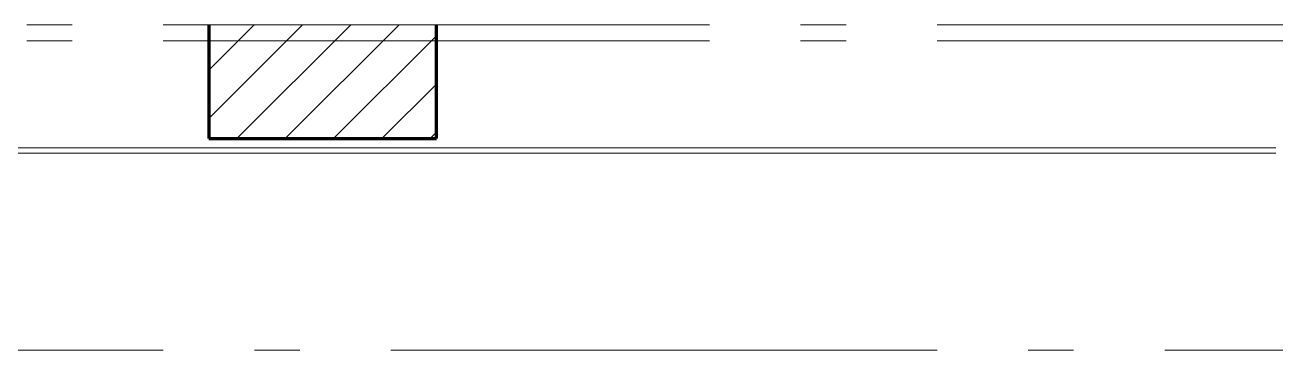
# Model space of a CAD drawing. Header units: millimetres. Extents: x -187347 to 135007, y -6415 to 292048.
# Drawn here: x -78595 to -75847, y 104055 to 104770 of the extents above; entities that cross this region are included whole.
import ezdxf

# ---------------------------------------------------------------- set-up
doc = ezdxf.new("R2010")
doc.units = ezdxf.units.MM
doc.header["$LTSCALE"] = 100
doc.linetypes.add('Z_LINE-CNTR', pattern=[17, 12, -2, 1, -2])
for name, color, linetype, lineweight in [('A-FLOR', 7, 'Continuous', 5), ('S-COLS', 7, 'Continuous', 5), ('S-GRID', 7, 'Continuous', 5)]:
    doc.layers.add(name, color=color, linetype=linetype, lineweight=lineweight)

# ---------------------------------------------------------------- blocks, each defined once
blk = doc.blocks.new('ODE_ST_M3_Concrete_Rectangular_Column_LOD3 - C500c500-V252-BLOCK WORK - GROUND FLOOR PLAN - FOR SITE')
at = {"layer": 'S-COLS', "true_color": 0xc0c0c0}
h = blk.add_hatch(dxfattribs=at)
h.set_pattern_fill('FP_1741', color=9, style=0, pattern_type=2)
h.set_pattern_definition([(45, (-134998.48, -715), (-53.03301, 53.03301), [])])
h.paths.add_polyline_path([(226.9, -250), (250, -250), (250, 0), (-250, 0), (-250, -250)])
at = {"layer": 'S-COLS', "lineweight": 100}
for p, q in [((-250, 0), (-250, -250)), ((250, -250), (250, 0)), ((-250, -250), (250, -250))]:
    blk.add_line(p, q, dxfattribs=at)

msp = doc.modelspace()

# ---------------------------------------------------------------- linework, layer by layer
at = {"layer": 'A-FLOR'}
for p, q in [((-75846.9, 104500), (-80032.9, 104500)), ((-75846.9, 104487.7), (-80032.9, 104487.7))]:
    msp.add_line(p, q, dxfattribs=at)
at = {"layer": 'S-GRID', "color": 152, "linetype": 'Z_LINE-CNTR'}
for p, q in [((-90191.4, 104770), (-18064, 104770)), ((-90191.4, 104735), (-18064, 104735)), ((-89691.4, 104055), (-18064, 104055))]:
    msp.add_line(p, q, dxfattribs=at)

# ---------------------------------------------------------------- block references
at = {"layer": 'S-COLS', "lineweight": 5}
msp.add_blockref('ODE_ST_M3_Concrete_Rectangular_Column_LOD3 - C500c500-V252-BLOCK WORK - GROUND FLOOR PLAN - FOR SITE', (-77941.4, 104770), dxfattribs=at)

doc.saveas('drawing.dxf')
